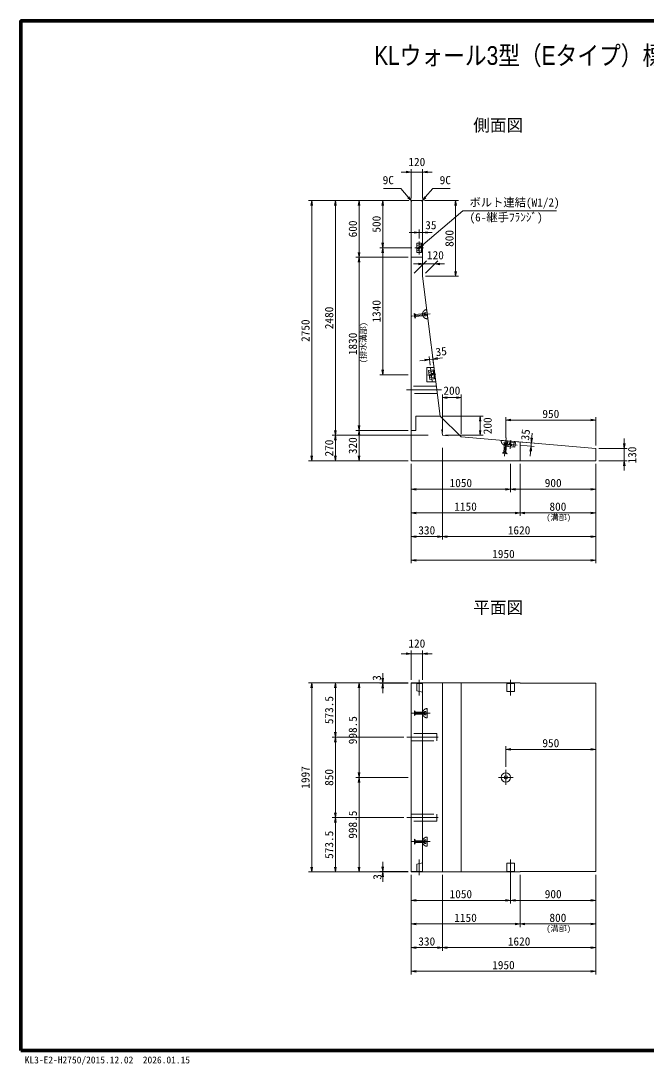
# Model space of a CAD drawing. Units: millimetres at full size, sheet at 1:40. Extents: x 124888 to 140688, y 10657 to 21690.
# Drawn here: x 124888 to 131489, y 10657 to 21690 of the extents above; entities that cross this region are included whole.
import ezdxf
from ezdxf.enums import TextEntityAlignment as Align

# ---------------------------------------------------------------- set-up
doc = ezdxf.new("R2010")
doc.units = ezdxf.units.MM
doc.header["$LTSCALE"] = 40
doc.linetypes.add('CHAIN', pattern=[18.5, 12, -1.5, 3.5, -1.5])
doc.linetypes.add('DASHED', pattern=[7.5, 6, -1.5])
for name, color, linetype, lineweight in [('01図枠', 1, 'Continuous', 70), ('中心', 6, 'CHAIN', 9), ('外形線', 7, 'Continuous', 13), ('寸法', 2, 'Continuous', 9), ('細線', 4, 'Continuous', 9), ('連結部', 4, 'Continuous', 13)]:
    doc.layers.add(name, color=color, linetype=linetype, lineweight=lineweight)
doc.layers.add('文字', color=7, linetype='Continuous')
doc.styles.add('ＭＳ ゴシック', font='')
doc.styles.add('ＭＳ Ｐゴシック', font='')
doc.styles.get('ＭＳ ゴシック').set_extended_font_data('MS Gothic')
doc.styles.get('ＭＳ Ｐゴシック').set_extended_font_data('MS PGothic')

# ---------------------------------------------------------------- blocks, each defined once
blk = doc.blocks.new('open_arrow')
at = {"color": 0, "linetype": 'Continuous', "lineweight": -2}
blk.add_lwpolyline([(7.5, 1.25), (0, 0), (7.5, -1.25)], dxfattribs=at)

msp = doc.modelspace()

# ---------------------------------------------------------------- linework, layer by layer
at = {"layer": '01図枠'}
msp.add_lwpolyline([(124887.54, 10809.99), (140687.54, 10809.99), (140687.54, 21689.99), (124887.54, 21689.99)], close=True, dxfattribs=at)
at = {"layer": '中心'}
for p, q in [((129092.6, 19223.25), (129092.6, 19360.25)), ((129047.6, 19291.75), (129137.6, 19291.75)), ((129207.37, 18595.47), (129013.87, 18571.28)), ((129230.82, 17883.78), (129213.83, 18019.72)), ((129177.68, 17946.17), (129266.98, 17957.33)), ((129327.99, 17791.75), (128957.6, 17791.75)), ((130125.85, 17208.5), (129989.35, 17220.29)), ((130010.18, 17283.74), (129993.39, 17089.46)), ((130053.73, 17169.56), (130061.48, 17259.23)), ((129092.6, 14563.76), (129092.6, 14728.76)), ((130057.6, 14563.76), (130057.6, 14728.76)), ((129207.6, 14374.76), (129012.6, 14374.76)), ((128962.6, 14121.26), (129292.6, 14121.26)), ((130086.6, 13696.26), (129928.6, 13696.26)), ((130007.6, 13775.26), (130007.6, 13617.26)), ((128962.6, 13271.26), (129292.6, 13271.26)), ((129207.6, 13017.76), (129012.6, 13017.76)), ((129092.6, 12828.76), (129092.6, 12663.76)), ((130057.6, 12828.76), (130057.6, 12663.76))]:
    msp.add_line(p, q, dxfattribs=at)
at = {"layer": '外形線'}
for p, q in [((129016.6, 19791.75), (129007.6, 19782.75)), ((129007.6, 19782.75), (129007.6, 17041.75)), ((129118.6, 19791.75), (129127.6, 19782.75)), ((129127.6, 19782.75), (129127.6, 18991.75)), ((129127.6, 18991.75), (129312.6, 17511.75)), ((129312.6, 17511.75), (129537.6, 17294.46)), ((129330.16, 17371.3), (129337.6, 17311.75)), ((129337.6, 17311.75), (129397.39, 17306.58)), ((129537.6, 17294.46), (130957.6, 17171.75)), ((130957.6, 17041.75), (130957.6, 17171.75)), ((129007.6, 17041.75), (130957.6, 17041.75)), ((129007.6, 14694.76), (130157.6, 14694.76)), ((129007.6, 14694.76), (129007.6, 12697.76)), ((129127.6, 14694.76), (129127.6, 12697.76)), ((130160.6, 14691.76), (130157.6, 14694.76)), ((130160.6, 14691.76), (130957.6, 14691.76)), ((130957.6, 12700.76), (130957.6, 14691.76)), ((129007.6, 12697.76), (130157.6, 12697.76)), ((130157.6, 12697.76), (130160.6, 12700.76)), ((130160.6, 12700.76), (130957.6, 12700.76))]:
    msp.add_line(p, q, dxfattribs=at)
at = {"layer": '寸法'}
for p, q in [((128903.6, 20091.75), (129231.6, 20091.75)), ((129007.6, 19814.75), (129007.6, 20123.75)), ((129127.6, 19814.75), (129127.6, 20123.75)), ((128984.6, 19791.75), (127925.6, 19791.75)), ((127957.6, 17041.75), (127957.6, 19791.75)), ((128984.6, 19791.75), (128175.6, 19791.75)), ((128207.6, 17311.75), (128207.6, 19791.75)), ((128984.6, 19791.75), (128425.6, 19791.75)), ((128457.6, 19791.75), (128457.6, 19191.75)), ((128984.6, 19791.75), (128675.6, 19791.75)), ((128707.6, 19791.75), (128707.6, 19291.75)), ((129150.6, 19791.75), (129509.6, 19791.75)), ((129477.6, 18991.75), (129477.6, 19791.75)), ((129231.6, 19453.95), (128988.6, 19453.95)), ((129092.6, 19392.25), (129092.6, 19485.95)), ((129127.6, 19323.75), (129127.6, 19485.95)), ((129015.6, 19291.75), (128675.6, 19291.75)), ((129015.6, 19291.75), (128675.6, 19291.75)), ((128707.6, 19291.75), (128707.6, 17951.75)), ((128975.6, 19191.75), (128425.6, 19191.75)), ((128975.6, 19191.75), (128425.6, 19191.75)), ((128457.6, 19191.75), (128457.6, 17361.75)), ((129361.72, 19121.87), (129033.72, 19121.87)), ((129039.6, 19023.75), (129169.72, 19153.87)), ((129159.6, 19023.75), (129289.72, 19153.87)), ((129159.6, 18991.75), (129509.6, 18991.75)), ((129099.01, 18099.8), (129340.14, 18129.94)), ((129209.86, 18051.47), (129198.24, 18144.45)), ((129244.26, 18058.5), (129232.97, 18148.79)), ((128975.6, 17951.75), (128675.6, 17951.75)), ((129337.6, 17343.75), (129337.6, 17742.2)), ((129537.6, 17710.2), (129337.6, 17710.2)), ((129537.6, 17326.46), (129537.6, 17742.2)), ((129344.6, 17511.75), (129768.67, 17511.75)), ((129736.67, 17511.75), (129736.67, 17311.75)), ((130007.6, 17285.85), (130007.6, 17503.75)), ((130957.6, 17471.75), (130007.6, 17471.75)), ((130957.6, 17203.75), (130957.6, 17503.75)), ((128975.6, 17361.75), (128425.6, 17361.75)), ((128975.6, 17361.75), (128425.6, 17361.75)), ((128457.6, 17041.75), (128457.6, 17361.75)), ((130286.34, 17334.15), (130265.41, 17092.05)), ((129187.41, 17311.75), (128175.6, 17311.75)), ((129187.41, 17311.75), (128175.6, 17311.75)), ((128207.6, 17041.75), (128207.6, 17311.75)), ((129369.6, 17311.75), (129768.67, 17311.75)), ((130132.35, 17243.07), (130309.26, 17227.78)), ((131257.6, 16937.75), (131257.6, 17275.75)), ((129337.6, 17177.2), (129337.6, 16209.75)), ((129337.6, 17177.2), (129337.6, 16209.75)), ((130157.73, 17205.74), (130306.25, 17192.91)), ((130989.6, 17171.75), (131289.6, 17171.75)), ((128975.6, 17041.75), (127925.6, 17041.75)), ((128975.6, 17041.75), (128175.6, 17041.75)), ((128975.6, 17041.75), (128425.6, 17041.75)), ((129007.6, 17009.75), (129007.6, 15959.75)), ((129007.6, 17009.75), (129007.6, 16209.75)), ((129007.6, 17009.75), (129007.6, 16459.75)), ((129007.6, 17009.75), (129007.6, 16709.75)), ((130057.6, 17009.75), (130057.6, 16709.75)), ((130057.6, 17009.75), (130057.6, 16709.75)), ((130157.6, 17009.75), (130157.6, 16459.75)), ((130157.6, 17009.75), (130157.6, 16459.75)), ((130957.6, 17009.75), (130957.6, 15959.75)), ((130957.6, 17009.75), (130957.6, 16209.75)), ((130957.6, 17009.75), (130957.6, 16709.75)), ((130957.6, 17009.75), (130957.6, 16459.75)), ((130989.6, 17041.75), (131289.6, 17041.75)), ((129007.6, 16741.75), (130057.6, 16741.75)), ((130957.6, 16741.75), (130057.6, 16741.75)), ((130157.6, 16491.75), (129007.6, 16491.75)), ((130957.6, 16491.75), (130157.6, 16491.75)), ((129007.6, 16241.75), (129337.6, 16241.75)), ((129337.6, 16241.75), (130957.6, 16241.75)), ((129007.6, 15991.75), (130957.6, 15991.75)), ((129007.6, 14726.76), (129007.6, 15035.76)), ((129127.6, 14726.76), (129127.6, 15035.76)), ((128903.6, 15003.76), (129231.6, 15003.76)), ((128707.6, 14798.76), (128707.6, 14587.76)), ((128975.6, 14694.76), (127925.6, 14694.76)), ((127957.6, 14694.76), (127957.6, 12697.76)), ((128975.6, 14694.76), (128175.6, 14694.76)), ((128207.6, 14694.76), (128207.6, 14121.26)), ((128975.6, 14694.76), (128425.6, 14694.76)), ((128457.6, 14694.76), (128457.6, 13696.26)), ((128975.6, 14694.76), (128675.6, 14694.76)), ((128975.6, 14691.76), (128675.6, 14691.76)), ((128930.6, 14121.26), (128175.6, 14121.26)), ((128930.6, 14121.26), (128175.6, 14121.26)), ((128207.6, 14121.26), (128207.6, 13271.26)), ((130007.6, 13807.26), (130007.6, 14025.16)), ((130957.6, 13725.16), (130957.6, 14025.16)), ((130957.6, 13993.16), (130007.6, 13993.16)), ((128976.6, 13696.26), (128425.6, 13696.26)), ((128976.6, 13696.26), (128425.6, 13696.26)), ((128457.6, 13696.26), (128457.6, 12697.76)), ((128930.6, 13271.26), (128175.6, 13271.26)), ((128930.6, 13271.26), (128175.6, 13271.26)), ((128207.6, 13271.26), (128207.6, 12697.76)), ((128707.6, 12593.76), (128707.6, 12804.76)), ((128975.6, 12697.76), (127925.6, 12697.76)), ((128975.6, 12697.76), (128175.6, 12697.76)), ((128975.6, 12697.76), (128425.6, 12697.76)), ((128975.6, 12700.76), (128675.6, 12700.76)), ((128975.6, 12697.76), (128675.6, 12697.76)), ((129007.6, 12665.76), (129007.6, 11615.76)), ((129007.6, 12665.76), (129007.6, 11865.76)), ((129007.6, 12665.76), (129007.6, 12115.76)), ((129007.6, 12665.76), (129007.6, 12365.76)), ((129337.6, 12665.76), (129337.6, 11865.76)), ((129337.6, 12665.76), (129337.6, 11865.76)), ((130057.6, 12665.76), (130057.6, 12365.76)), ((130057.6, 12665.76), (130057.6, 12365.76)), ((130157.6, 12665.76), (130157.6, 12115.76)), ((130157.6, 12665.76), (130157.6, 12115.76)), ((130957.6, 12665.76), (130957.6, 11615.76)), ((130957.6, 12665.76), (130957.6, 11865.76)), ((130957.6, 12665.76), (130957.6, 12365.76)), ((130957.6, 12665.76), (130957.6, 12115.76)), ((129007.6, 12397.76), (130057.6, 12397.76)), ((130957.6, 12397.76), (130057.6, 12397.76)), ((130157.6, 12147.76), (129007.6, 12147.76)), ((130957.6, 12147.76), (130157.6, 12147.76)), ((129007.6, 11897.76), (129337.6, 11897.76)), ((129337.6, 11897.76), (130957.6, 11897.76)), ((129007.6, 11647.76), (130957.6, 11647.76))]:
    msp.add_line(p, q, dxfattribs=at)
at = {"layer": '寸法', "color": 3, "linetype": 'DASHED'}
for p, q in [((129046.74, 18550.22), (129040.54, 18599.86)), ((129040.54, 18599.86), (129053.97, 18586.42)), ((129056.46, 18566.55), (129046.74, 18550.22)), ((129149.56, 18598.37), (129053.97, 18586.42)), ((129053.97, 18586.42), (129056.46, 18566.55)), ((129152.05, 18578.5), (129056.46, 18566.55)), ((129148.58, 18606.26), (129160.48, 18607.75)), ((129153.04, 18570.54), (129148.58, 18606.26)), ((129164.95, 18572.03), (129153.04, 18570.54)), ((129160.48, 18607.75), (129164.95, 18572.03)), ((129171.52, 18640.42), (129183.68, 18543.08)), ((129958.73, 17258.07), (130056.47, 17249.62)), ((129995.26, 17227.81), (129986.97, 17131.84)), ((129987.34, 17228.5), (129988.38, 17240.45)), ((130023.21, 17225.4), (129987.34, 17228.5)), ((129988.38, 17240.45), (130024.24, 17237.35)), ((130015.21, 17226.09), (130006.92, 17130.11)), ((130024.24, 17237.35), (130023.21, 17225.4)), ((129971.02, 17121.51), (129986.97, 17131.84)), ((130020.86, 17117.2), (129971.02, 17121.51)), ((129986.97, 17131.84), (130006.92, 17130.11)), ((130006.92, 17130.11), (130020.86, 17117.2)), ((129042.6, 14349.78), (129042.6, 14399.81)), ((129042.6, 14399.81), (129054.27, 14384.81)), ((129054.27, 14364.78), (129042.6, 14349.78)), ((129150.6, 14384.81), (129054.27, 14384.81)), ((129054.27, 14384.81), (129054.27, 14364.78)), ((129150.6, 14364.78), (129054.27, 14364.78)), ((129150.6, 14356.76), (129150.6, 14392.76)), ((129150.6, 14392.76), (129162.6, 14392.76)), ((129162.6, 14356.76), (129150.6, 14356.76)), ((129162.6, 14392.76), (129162.6, 14356.76)), ((129177.6, 14423.81), (129177.6, 14325.71)), ((129042.6, 12992.78), (129042.6, 13042.81)), ((129042.6, 13042.81), (129054.27, 13027.81)), ((129150.6, 13027.81), (129054.27, 13027.81)), ((129054.27, 13027.81), (129054.27, 13007.78)), ((129150.6, 12999.76), (129150.6, 13035.76)), ((129150.6, 13035.76), (129162.6, 13035.76)), ((129162.6, 13035.76), (129162.6, 12999.76)), ((129177.6, 13066.81), (129177.6, 12968.71)), ((129054.27, 13007.78), (129042.6, 12992.78)), ((129150.6, 13007.78), (129054.27, 13007.78)), ((129162.6, 12999.76), (129150.6, 12999.76))]:
    msp.add_line(p, q, dxfattribs=at)
at = {"layer": '寸法'}
for points in [[(129012.08, 19787.23), (128977.9, 19826.42), (128898.12, 19917.89), (128716.38, 19917.89)], [(129123.12, 19787.23), (129157.3, 19826.42), (129237.08, 19917.89), (129418.82, 19917.89)], [(129092.6, 19291.75), (129132.23, 19325.42), (129552.01, 19682.08), (130542.6, 19682.08)]]:
    msp.add_lwpolyline(points, dxfattribs=at)
at = {"layer": '寸法', "color": 3}
msp.add_circle((130007.6, 13696.26), 18, dxfattribs=at)
at = {"layer": '寸法', "color": 3, "linetype": 'DASHED'}
for centre, start, end in [((129177.6, 18591.75), 97.12502, 277.12502), ((130007.6, 17253.85), 175.06078, 355.06078), ((129177.6, 14374.76), 90, 270), ((129177.6, 13017.76), 90, 270)]:
    msp.add_arc(centre, 49.05, start, end, dxfattribs=at)
at = {"layer": '細線'}
for p, q in [((129067.6, 19243.25), (129067.6, 19340.25)), ((129067.6, 19340.25), (129117.6, 19340.25)), ((129117.6, 19243.25), (129117.6, 19340.25)), ((129067.6, 19243.25), (129117.6, 19243.25)), ((129092.6, 19303.06), (129081.29, 19291.75)), ((129103.91, 19291.75), (129092.6, 19280.44)), ((129007.6, 19191.75), (129127.6, 19191.75)), ((129173.23, 18026.75), (129248.23, 18026.75)), ((129173.23, 17876.75), (129173.23, 18026.75)), ((129191.51, 17996.77), (129241.12, 18002.98)), ((129203.54, 17900.52), (129191.51, 17996.77)), ((129253.15, 17906.72), (129241.12, 18002.98)), ((129173.23, 17876.75), (129266.98, 17876.75)), ((129203.54, 17900.52), (129253.15, 17906.72)), ((129220.92, 17962.98), (129211.1, 17950.35)), ((129233.55, 17953.15), (129223.73, 17940.52)), ((129057.6, 17511.75), (129057.6, 17361.75)), ((129312.6, 17511.75), (129057.6, 17511.75)), ((129007.6, 17361.75), (129057.6, 17361.75)), ((130007.13, 17193.66), (130011.43, 17243.48)), ((130108.07, 17235.13), (130011.43, 17243.48)), ((130046.33, 17215.37), (130056.63, 17203.12)), ((130058.57, 17225.67), (130068.87, 17213.42)), ((130103.77, 17185.31), (130108.07, 17235.13)), ((130157.6, 17041.75), (130157.6, 17240.88)), ((130103.77, 17185.31), (130007.13, 17193.66)), ((129337.6, 14694.76), (129337.6, 12697.76)), ((129537.6, 14694.76), (129537.6, 12697.76)), ((130097.6, 14688.76), (130017.6, 14688.76)), ((130017.6, 14603.76), (130017.6, 14688.76)), ((130097.6, 14603.76), (130097.6, 14688.76)), ((130097.6, 14603.76), (130017.6, 14603.76)), ((130097.6, 12788.76), (130017.6, 12788.76)), ((130017.6, 12788.76), (130017.6, 12703.76)), ((130097.6, 12703.76), (130017.6, 12703.76)), ((130097.6, 12788.76), (130097.6, 12703.76))]:
    msp.add_line(p, q, dxfattribs=at)
at = {"layer": '細線', "linetype": 'DASHED'}
for p, q in [((129127.6, 19331.75), (129067.6, 19316.75)), ((129127.6, 19251.75), (129127.6, 19331.75)), ((129067.6, 19266.75), (129127.6, 19251.75)), ((129252.1, 17995.78), (129194.42, 17973.45)), ((129262.02, 17916.4), (129252.1, 17995.78)), ((129200.62, 17923.84), (129262.02, 17916.4)), ((129272.91, 17829.25), (129007.6, 17829.25)), ((129282.29, 17754.25), (129007.6, 17754.25)), ((130020.76, 17252.71), (130030.54, 17191.64)), ((130100.47, 17245.82), (130020.76, 17252.71)), ((130080.36, 17187.34), (130100.47, 17245.82)), ((129007.6, 14691.76), (129127.6, 14691.76)), ((129067.6, 14688.76), (129067.6, 14612.76)), ((129067.6, 14688.76), (129127.6, 14688.76)), ((129127.6, 14688.76), (129127.6, 14597.76)), ((129067.6, 14612.76), (129127.6, 14597.76)), ((129007.6, 12700.76), (129127.6, 12700.76)), ((129067.6, 12779.76), (129127.6, 12794.76)), ((129067.6, 12703.76), (129067.6, 12779.76)), ((129067.6, 12703.76), (129127.6, 12703.76)), ((129127.6, 12703.76), (129127.6, 12794.76))]:
    msp.add_line(p, q, dxfattribs=at)
for points in [[(129007.6, 14083.76), (129277.6, 14083.76), (129277.6, 14158.76), (129007.6, 14158.76)], [(129007.6, 13308.76), (129277.6, 13308.76), (129277.6, 13233.76), (129007.6, 13233.76)]]:
    msp.add_lwpolyline(points, close=True, dxfattribs=at)
at = {"layer": '細線'}
for centre, start, end in [((129086.94, 19286.09), 135, 315), ((129098.26, 19297.41), 315, 135), ((129217.42, 17945.43), 142.12502, 322.12502), ((129227.24, 17958.06), 322.12502, 142.12502), ((130052.45, 17220.52), 40.06078, 220.06078), ((130062.75, 17208.27), 220.06078, 40.06078)]:
    msp.add_arc(centre, 8, start, end, dxfattribs=at)
at = {"layer": '連結部', "color": 7}
msp.add_line((129016.6, 19791.75), (129118.6, 19791.75), dxfattribs=at)
at = {"layer": '連結部', "color": 3}
msp.add_circle((130007.6, 13696.26), 49, dxfattribs=at)

# ---------------------------------------------------------------- block references
at = {"layer": '寸法', "xscale": 6.93, "yscale": 6.93}
for p, rotation in [((129007.6, 20091.75), 180), ((127957.6, 19791.75), 270), ((128207.6, 19791.75), 270), ((128457.6, 19791.75), 270), ((128707.6, 19791.75), 270), ((129012.08, 19787.23), 131.1), ((129123.12, 19787.23), 48.9), ((129477.6, 19791.75), 270), ((129092.6, 19453.95), 180), ((128707.6, 19291.75), 90), ((129092.6, 19291.75), 40.4), ((128457.6, 19191.75), 90), ((128707.6, 19291.75), 270), ((128457.6, 19191.75), 270), ((129137.72, 19121.87), 180), ((129477.6, 18991.75), 90), ((129202.21, 18112.7), 187.1), ((129236.94, 18117.04), 7.1), ((128707.6, 17951.75), 90), ((129537.6, 17710.2), 180), ((129736.67, 17511.75), 270), ((130957.6, 17471.75), 180), ((128207.6, 17311.75), 90), ((128457.6, 17361.75), 90), ((128457.6, 17361.75), 270), ((129736.67, 17311.75), 90), ((128207.6, 17311.75), 270), ((130277.38, 17230.53), 85.1), ((131257.6, 17171.75), 90), ((130274.37, 17195.66), 265.1), ((127957.6, 17041.75), 90), ((128207.6, 17041.75), 90), ((128457.6, 17041.75), 90), ((131257.6, 17041.75), 270), ((130057.6, 16741.75), 180), ((130957.6, 16741.75), 180), ((130157.6, 16491.75), 180), ((130957.6, 16491.75), 180), ((129337.6, 16241.75), 180), ((130957.6, 16241.75), 180), ((130957.6, 15991.75), 180), ((129007.6, 15003.76), 180), ((127957.6, 14694.76), 270), ((128207.6, 14694.76), 270), ((128457.6, 14694.76), 270), ((128707.6, 14694.76), 90), ((128707.6, 14691.76), 270), ((128207.6, 14121.26), 90), ((128207.6, 14121.26), 270), ((130957.6, 13993.16), 180), ((128457.6, 13696.26), 90), ((128457.6, 13696.26), 270), ((128207.6, 13271.26), 90), ((128207.6, 13271.26), 270), ((127957.6, 12697.76), 90), ((128207.6, 12697.76), 90), ((128457.6, 12697.76), 90), ((128707.6, 12700.76), 90), ((128707.6, 12697.76), 270), ((130057.6, 12397.76), 180), ((130957.6, 12397.76), 180), ((130157.6, 12147.76), 180), ((130957.6, 12147.76), 180), ((129337.6, 11897.76), 180), ((130957.6, 11897.76), 180), ((130957.6, 11647.76), 180)]:
    msp.add_blockref('open_arrow', p, dxfattribs=dict(at, rotation=rotation))
for p in [(129127.6, 20091.75), (129127.6, 19453.95), (129257.72, 19121.87), (129337.6, 17710.2), (130007.6, 17471.75), (129007.6, 16741.75), (130057.6, 16741.75), (129007.6, 16491.75), (130157.6, 16491.75), (129007.6, 16241.75), (129337.6, 16241.75), (129007.6, 15991.75), (129127.6, 15003.76), (130007.6, 13993.16), (129007.6, 12397.76), (130057.6, 12397.76), (129007.6, 12147.76), (130157.6, 12147.76), (129007.6, 11897.76), (129337.6, 11897.76), (129007.6, 11647.76)]:
    msp.add_blockref('open_arrow', p, dxfattribs=at)

# ---------------------------------------------------------------- texts
at = {"layer": '寸法', "style": 'ＭＳ ゴシック'}
for s, p in [('120', (129067.6, 20199.75)), ('35', (129216.1, 19531.89)), ('120', (129263.95, 19214.51)), ('200', (129437.6, 17783.31)), ('950', (130482.6, 17537.75)), ('1050', (129532.6, 16807.75)), ('900', (130507.6, 16807.75)), ('1150', (129582.6, 16557.75)), ('800', (130557.6, 16557.75)), ('330', (129172.6, 16307.75)), ('1620', (130147.6, 16307.75)), ('1950', (129982.6, 16057.75)), ('120', (129067.6, 15111.76)), ('950', (130482.6, 14059.16)), ('1050', (129532.6, 12463.76)), ('900', (130507.6, 12463.76)), ('1150', (129582.6, 12213.76)), ('800', (130557.6, 12213.76)), ('330', (129172.6, 11963.76)), ('1620', (130147.6, 11963.76)), ('1950', (129982.6, 11713.76))]:
    msp.add_text(s, height=87.35, dxfattribs=at).set_placement(p, align=Align.MIDDLE_CENTER)
msp.add_text('9C', height=87.35, dxfattribs=at).set_placement((128826.12, 19937.89), align=Align.BOTTOM_RIGHT)
for s, p in [('9C', (129309.08, 19937.89)), ('ボルト連結(W1/2)', (129624.01, 19702.08))]:
    msp.add_text(s, height=87.35, dxfattribs=at).set_placement(p, align=Align.BOTTOM_LEFT)
at = {"layer": '寸法', "color": 3, "style": 'ＭＳ ゴシック'}
msp.add_text('(6-継手ﾌﾗﾝｼﾞ)', height=87.35, dxfattribs=at).set_placement((129624.01, 19658.47), align=Align.TOP_LEFT)
at = {"layer": '寸法', "style": 'ＭＳ ゴシック'}
for s, rotation, p in [('600', 90, (128391.6, 19491.75)), ('500', 90, (128641.6, 19541.75)), ('800', 90, (129411.6, 19391.75)), ('2480', 90, (128141.6, 18551.75)), ('1340', 90, (128641.6, 18621.75)), ('2750', 90, (127891.6, 18416.75)), ('1830', 90, (128391.6, 18276.75)), ('35', 7.125, (129324.52, 18196.87)), ('200', 90, (129814.59, 17411.75)), ('35', 85.061, (130214.69, 17317.01)), ('270', 90, (128141.6, 17176.75)), ('320', 90, (128391.6, 17201.75)), ('130', 90, (131341.04, 17103.05)), ('3', 90, (128644.78, 14747.2)), ('573.5', 90, (128141.6, 14408.01)), ('998.5', 90, (128391.6, 14195.51)), ('1997', 90, (127891.6, 13696.26)), ('850', 90, (128141.6, 13696.26)), ('998.5', 90, (128391.6, 13197.01)), ('573.5', 90, (128141.6, 12984.51)), ('3', 90, (128650.07, 12645.31))]:
    msp.add_text(s, height=87.35, rotation=rotation, dxfattribs=at).set_placement(p, align=Align.MIDDLE_CENTER)
at = {"layer": '寸法', "color": 3, "style": 'ＭＳ ゴシック'}
msp.add_text('(排水溝部)', height=61.71, rotation=90, dxfattribs=at).set_placement((128552.24, 18073.13), align=Align.BOTTOM_LEFT)
for p in [(130434.85, 16394.18), (130434.85, 12050.19)]:
    msp.add_text('(溝部)', height=61.71, dxfattribs=at).set_placement(p, align=Align.BOTTOM_LEFT)
at = {"layer": '文字', "style": 'ＭＳ Ｐゴシック', "width": 0.85}
msp.add_text(' KLウォール3型（Eタイプ）標準部構造図\u3000\u3000\u3000\u3000\u3000\u3000\u3000\u3000\u3000\u3000\u3000\u3000\u3000\u3000 \u3000\u3000\u3000\u3000', height=197.9, dxfattribs=at).set_placement((132787.54, 21165.77), align=Align.BOTTOM_CENTER)
at = {"layer": '文字', "style": 'ＭＳ Ｐゴシック'}
for s, p in [(' 側面図 ', (129926.97, 20485.14)), (' 平面図 ', (129926.97, 15388.15))]:
    msp.add_text(s, height=128.7, dxfattribs=at).set_placement(p, align=Align.BOTTOM_CENTER)
at = {"layer": '文字', "style": 'ＭＳ ゴシック'}
msp.add_text('KL3-E2-H2750/2015.12.02  2026.01.15', height=73.31, dxfattribs=at).set_placement((124927.74, 10652.54), align=Align.BOTTOM_LEFT)

doc.saveas('drawing.dxf')
